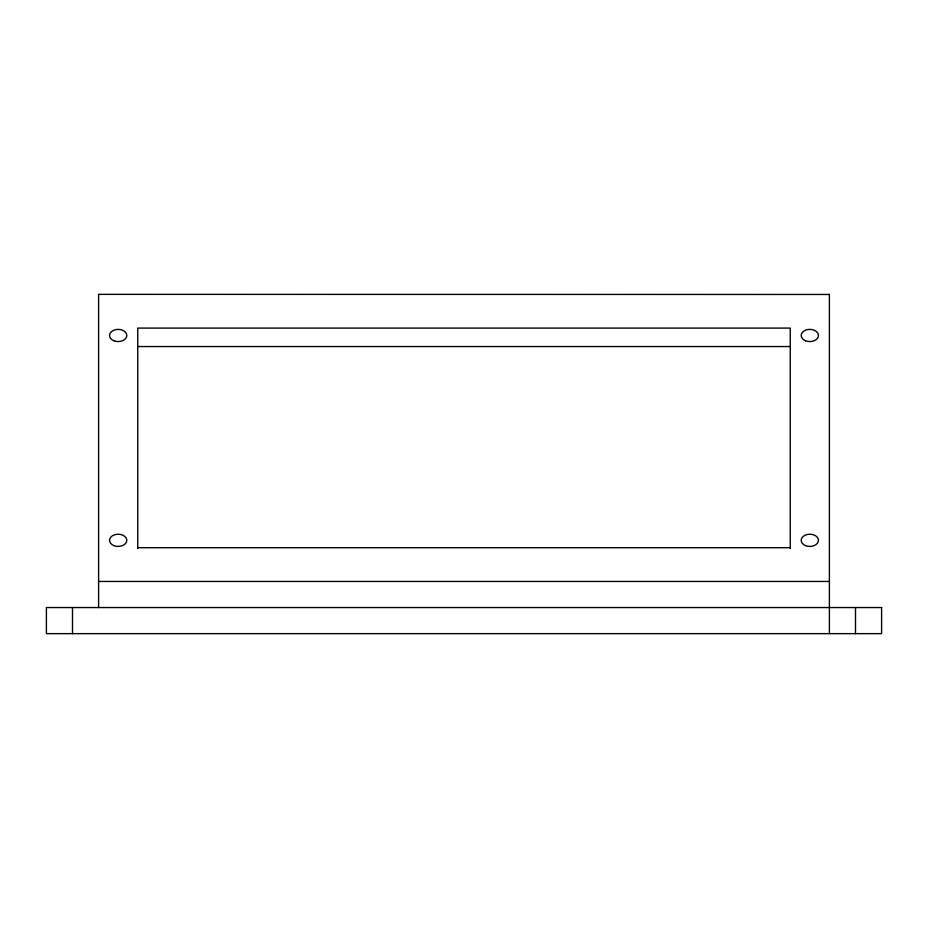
<?xml version="1.0" encoding="UTF-8"?>
<svg xmlns="http://www.w3.org/2000/svg" width="928" height="928" viewBox="0 0 928 928"><rect width="100%" height="100%" fill="white"/><g stroke="black" fill="none" stroke-linecap="round" stroke-linejoin="round"><path stroke-width="1.39" d="M829.4 294.466L98.6 294.35L98.6 607.55M137.75 346.55L790.25 346.55M137.75 547.706L790.25 547.706M98.6 581.45L829.4 581.45M855.5 607.55L855.5 633.65M829.4 294.35L829.4 633.65M790.25 548.32L790.25 328.094L137.75 328.094L137.75 548.32M72.5 607.55L72.5 633.65M881.6 607.55L46.4 607.55L46.4 633.65L881.6 633.65L881.6 607.55M113.866 545.606A8.607 6.09 0 0 0 126.788 540.328A8.607 6.09 0 0 0 113.866 535.05A8.607 6.09 0 0 0 113.866 545.606M805.516 545.606A8.607 6.09 0 0 0 818.438 540.328A8.607 6.09 0 0 0 805.516 535.05A8.607 6.09 0 0 0 805.516 545.606M805.516 340.75A8.607 6.09 0 0 0 818.438 335.472A8.607 6.09 0 0 0 805.516 330.194A8.607 6.09 0 0 0 805.516 340.75M113.866 340.75A8.607 6.09 0 0 0 126.788 335.472A8.607 6.09 0 0 0 113.866 330.194A8.607 6.09 0 0 0 113.866 340.75"/></g></svg>
